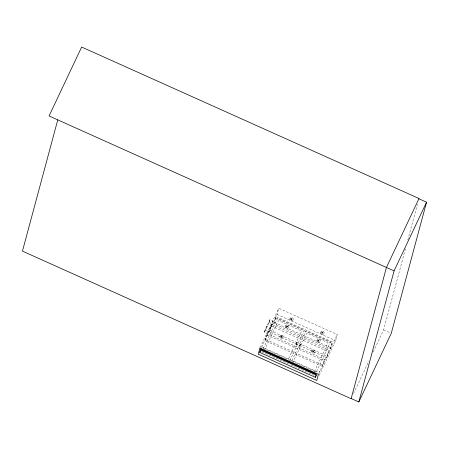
<?xml version="1.0" encoding="UTF-8"?>
<svg xmlns="http://www.w3.org/2000/svg" width="449" height="449" viewBox="0 0 449 449"><rect width="100%" height="100%" fill="white"/><g stroke="black" fill="none" stroke-linecap="round" stroke-linejoin="round"><path stroke-width="0.34" stroke-dasharray="2.25 1.68" d="M325.357 359.671L264.444 332.327L265.174 329.622L269.843 319.744L273.009 321.164C271.364 328.051 266.364 333.697 265.393 340.825L322.32 366.39L324.487 359.284L322.32 366.39M264.702 331.721L265.353 329.297M266.644 326.9L266.908 327.018L266.902 326.311L267.144 326.524L266.902 326.311M268.906 322.825L269.557 320.401M264.444 332.327L269.119 322.444L269.843 319.744M265.393 340.825L268.334 331.042L273.009 321.164M269.439 332.007L271.768 324.464L328.965 350.147L327.338 356.203L326.636 357.685L269.439 332.007L271.768 324.464M273.806 323.656L275.95 316.64L332.35 341.97L330.795 347.745L330.211 348.98L273.806 323.656L275.95 316.64M261.548 347.251L277.067 314.418L278.728 308.25L337.238 334.527L335.583 340.69L318.869 376.049M296.031 344.692L297.131 342.278L297.502 342.615L297.081 342.464L296.031 344.692L296.447 344.838L297.547 342.43M296.447 344.838L296.082 344.501M299.573 346.196L300.673 343.788L301.094 343.94L300.622 343.973L299.573 346.196L299.994 346.347L301.094 343.94M299.994 346.347L299.623 346.011M326.636 357.685L328.965 350.147M330.211 348.98L332.35 341.97M373.214 351.898L383.642 329.841L405.453 248.768M407.815 239.985L417.452 204.177M266.908 327.018L267.166 326.429M260.224 347.397L278.728 308.25M263.221 348.598L277.605 318.167L304.226 330.122L289.841 360.553M264.399 350.349L278.464 320.592L301.661 331.008L288.191 359.497M280.9 338.192L282.303 335.223M286.468 328.067L287.871 325.104M290.89 320.665L292.293 317.701M291.923 360.721L306.01 330.924L330.52 341.93L316.135 372.361M292.58 363.157L306.768 333.147L328.118 342.733L314.524 371.491M312.7 352.897L314.104 349.934M317.892 342.211L319.29 339.248M321.737 334.213L323.134 331.25M318.728 373.691L337.238 334.527M353.554 393.487L368.747 361.35M289.975 319.727L293.203 318.638M285.558 327.13L288.786 326.036M279.985 337.255L283.212 336.161M320.822 333.276L324.049 332.187M316.977 341.274L320.204 340.185M311.786 351.96L315.013 350.865M383.642 329.841L390.013 332.703M320.855 332.024L324.015 333.444A1.734 1.639 15.1 0 0 322.253 331.093A1.734 1.639 15.1 0 0 321.035 333.663A1.734 1.639 15.1 0 0 324.015 333.444M290.009 318.47L293.169 319.89A1.734 1.639 15.1 0 0 291.407 317.544A1.734 1.639 15.1 0 0 290.194 320.109A1.734 1.639 15.1 0 0 293.169 319.89M277.067 314.418L335.583 340.69M275.366 317.875L331.766 343.204M285.586 325.873L288.752 327.293A1.734 1.639 15.1 0 0 286.984 324.947A1.734 1.639 15.1 0 0 285.772 327.512A1.734 1.639 15.1 0 0 288.752 327.293M317.011 340.016L320.171 341.436A1.734 1.639 15.1 0 0 318.408 339.09A1.734 1.639 15.1 0 0 317.19 341.655A1.734 1.639 15.1 0 0 320.171 341.436M274.39 322.421L330.795 347.745M269.119 322.444L272.279 323.864M271.073 325.946L328.264 351.629M270.141 330.52L327.338 356.203M280.019 335.998L283.179 337.418A1.734 1.639 15.1 0 0 281.416 335.066A1.734 1.639 15.1 0 0 280.204 337.637A1.734 1.639 15.1 0 0 283.179 337.418M265.174 329.622L268.334 331.042M311.819 350.703L314.979 352.123A1.734 1.639 15.1 0 0 313.217 349.777A1.734 1.639 15.1 0 0 312.004 352.342A1.734 1.639 15.1 0 0 314.979 352.123M266.97 334.954L323.903 360.519M265.976 339.59L322.904 365.155M261.722 346.869L317.336 371.839M263.411 348.256L315.748 371.755M261.722 351.769L288.342 363.724M290.756 364.807L314.008 375.246M321.81 331.182L323.056 334.281M317.965 339.18L319.211 342.278M312.779 349.861L314.025 352.965M290.969 317.634L292.215 320.732M286.546 325.037L287.792 328.135M280.979 335.156L282.225 338.26"/><path stroke-width="0.67" d="M57.764 119.877L22.45 251.131L351.124 398.712L386.437 267.458L419.024 198.525L81.651 47.044L49.07 115.971L394.082 270.887L358.818 401.956L351.174 398.527M259.769 352.448L260.673 349.092L316.287 374.068L315.411 377.328L259.769 352.448L261.183 348.884M418.906 198.772L426.55 202.207L391.281 333.276L358.818 401.956M315.411 377.328L316.197 375.661M394.082 270.887L426.55 202.207M260.824 350.226L316.461 375.106M319.239 371.334L319.621 371.508M262.194 350.113L315.17 373.899M259.926 348.031L258.265 354.194L316.781 380.466L318.436 374.303L259.926 348.031"/></g></svg>
